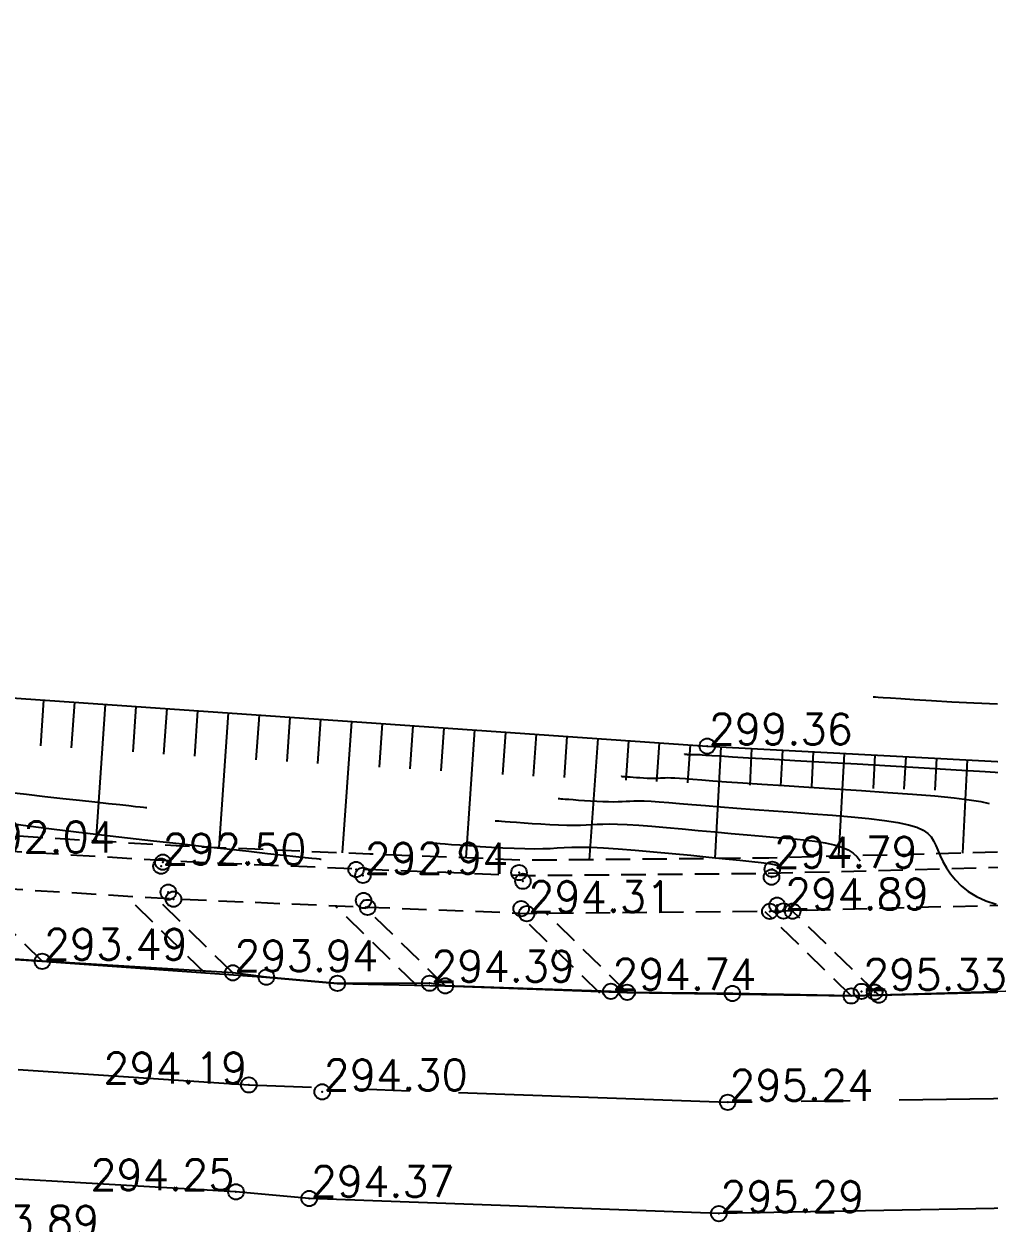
# Model space of a CAD drawing. Header units: millimetres. Extents: x 524954 to 526204, y 9523489 to 9524010.
# Drawn here: x 525847.36 to 525878.64, y 9523792.87 to 9523831.75 of the extents above; entities that cross this region are included whole.
import ezdxf
from ezdxf.enums import TextEntityAlignment as Align

# ---------------------------------------------------------------- set-up
doc = ezdxf.new("R2010")
doc.units = ezdxf.units.MM
doc.header["$PDMODE"] = 32
doc.header["$PDSIZE"] = 0.5
doc.linetypes.add('AXES2', pattern=[28.575, 19.05, -3.175, 3.175, -3.175])
doc.linetypes.add('CACHE2', pattern=[4.7625, 3.175, -1.5875])
for name, color, linetype in [('Axe_Route_Existante', 1, 'AXES2'), ('Bas_Talus', 40, 'CACHE2'), ('Bord_Route_Existante', 6, 'Continuous'), ('Caniveau', 5, 'CACHE2'), ('CN_01_00', 3, 'Continuous'), ('CN_02_00', 4, 'Continuous'), ('CN_05_00', 6, 'Continuous'), ('CN_10_00', 1, 'Continuous'), ('Haut_Talus', 30, 'Continuous'), ('Talus', 2, 'Continuous'), ('TopoAlt', 3, 'Continuous'), ('TOPOJIS', 7, 'Continuous')]:
    doc.layers.add(name, color=color, linetype=linetype)
doc.layers.add('Bord_Route_Existante_POLY3D', color=6, linetype='Continuous', plot=False)
doc.styles.add('Simplex 1.0', font='Simplex.shx', dxfattribs={"width": 0.99, "height": 1})

# ---------------------------------------------------------------- blocks, each defined once
blk = doc.blocks.new('TCPOINT M')
at = {"color": 0}
blk.add_point((0, 0), dxfattribs=at)
at = {"layer": 'TopoAlt', "style": 'Simplex 1.0', "width": 0.99}
blk.add_attdef('ALT', (0.15, 0.15), '', height=1, dxfattribs=at)

msp = doc.modelspace()

# ---------------------------------------------------------------- linework, layer by layer
at = {"layer": 'Axe_Route_Existante', "ltscale": 0.5, "flags": 128}
msp.add_lwpolyline([(525586.699, 9523773.004), (525594.438, 9523777.106), (525618.223, 9523789.407), (525625.013, 9523793.73), (525631.595, 9523797.596), (525637.632, 9523800.898), (525652.791, 9523807.42), (525669.106, 9523811.823), (525685.979, 9523814.884), (525693.088, 9523815.654), (525707.454, 9523816.694), (525717.039, 9523816.84), (525725.297, 9523816.644), (525729.698, 9523816.378), (525741.406, 9523815.177), (525741.84, 9523815.117), (525749.699, 9523813.877), (525775.145, 9523809.302), (525803.422, 9523804.201), (525817.048, 9523801.682), (525827.851, 9523799.771), (525839.056, 9523798.429), (525854.65, 9523797.376), (525870.172, 9523796.814), (525884.208, 9523797.02), (525899.003, 9523797.789), (525917.125, 9523799.773), (525932.341, 9523803.156), (525937.747, 9523804.809), (525941.803, 9523806.256), (525947.141, 9523808.768), (525964.848, 9523819.198), (525980.541, 9523832.453), (525991.817, 9523846.401), (526001.896, 9523863.645), (526032.968, 9523917.472), (526051.53, 9523951.634), (526076.259, 9523995.188)], dxfattribs=at)
at = {"layer": 'Bas_Talus', "ltscale": 0.25, "elevation": 307.27, "flags": 128}
msp.add_lwpolyline([(525881.294, 9523804.978), (525871.505, 9523804.728), (525863.683, 9523804.653), (525858.572, 9523804.855), (525852.297, 9523805.12), (525845.832, 9523805.515), (525839.522, 9523805.958), (525832.993, 9523806.76), (525825.298, 9523808.024), (525818.556, 9523809.232), (525811.241, 9523810.519), (525805.915, 9523811.481), (525799.568, 9523812.495), (525787.244, 9523814.667), (525774.113, 9523816.964), (525761.901, 9523819.093), (525751.839, 9523820.843), (525742.068, 9523821.856), (525725.768, 9523822.828), (525717.408, 9523823.033), (525706.723, 9523822.589), (525692.876, 9523821.983), (525687.102, 9523821.151)], dxfattribs=at)
at = {"layer": 'Bord_Route_Existante', "flags": 128}
for points in [[(525706.863, 9523820.143), (525717.393, 9523820.37), (525725.373, 9523820.132), (525729.803, 9523819.851), (525742.19, 9523818.603), (525750.344, 9523817.328), (525762.965, 9523815.055), (525776.432, 9523812.608), (525788.363, 9523810.585), (525804.242, 9523807.643), (525817.737, 9523805.134), (525828.397, 9523803.329), (525839.844, 9523801.895), (525847.958, 9523801.382), (525855.218, 9523800.869), (525857.521, 9523800.668), (525861.018, 9523800.588), (525866.911, 9523800.377), (525874.175, 9523800.261), (525875.063, 9523800.284), (525883.995, 9523800.513)], [(525884.152, 9523793.467), (525869.882, 9523793.206), (525856.608, 9523793.696), (525854.234, 9523793.913), (525841.914, 9523794.627), (525838.504, 9523795.053), (525827.467, 9523796.366), (525816.218, 9523798.392), (525803.195, 9523800.73), (525774.527, 9523805.903), (525748.816, 9523810.429), (525741.663, 9523811.609), (525729.63, 9523812.83), (525724.918, 9523813.109), (525716.953, 9523813.279), (525707.671, 9523813.078)]]:
    msp.add_lwpolyline(points, dxfattribs=at)
at = {"layer": 'Bord_Route_Existante_POLY3D'}
for points in [[(525884.152, 9523793.467, 296.28), (525869.882, 9523793.206, 295.29), (525856.608, 9523793.696, 294.37), (525854.234, 9523793.913, 294.25), (525841.914, 9523794.627, 293.41), (525838.504, 9523795.053, 293.2), (525827.467, 9523796.366, 292.48), (525816.218, 9523798.392, 291.82), (525803.195, 9523800.73, 291.12), (525774.527, 9523805.903, 289.5), (525748.816, 9523810.429, 287.94), (525741.663, 9523811.609, 287.54), (525740.831, 9523811.708, 287.51), (525729.63, 9523812.83, 286.9), (525724.918, 9523813.109, 286.61), (525716.953, 9523813.279, 286.07), (525707.671, 9523813.078, 285.48)], [(525881.044, 9523800.455, 295.89), (525875.063, 9523800.284, 295.44), (525874.175, 9523800.261, 295.36), (525870.323, 9523800.341, 295.13), (525866.911, 9523800.377, 294.87), (525866.382, 9523800.409, 294.74), (525861.018, 9523800.588, 294.51), (525860.511, 9523800.671, 294.39), (525857.521, 9523800.668, 294.25), (525855.218, 9523800.869, 294.13), (525854.132, 9523801.009, 293.94), (525847.958, 9523801.382, 293.49), (525840.957, 9523801.899, 293.05), (525839.844, 9523801.895, 293.13), (525828.397, 9523803.329, 292.37), (525826.92, 9523803.647, 292.19), (525819.976, 9523804.822, 291.78), (525817.737, 9523805.134, 291.72), (525804.242, 9523807.643, 290.92), (525801.089, 9523808.3, 290.72), (525788.363, 9523810.585, 290.05)]]:
    msp.add_polyline3d(points, dxfattribs=at)
at = {"layer": 'Caniveau', "ltscale": 0.25, "flags": 128}
for points, elevation in [([(526001.693, 9523876.706), (525992.67, 9523862.583), (525988.317, 9523856.056), (525986.483, 9523853.58), (525979.846, 9523844.667), (525972.556, 9523835.757), (525965.764, 9523828.474), (525959.142, 9523822.599), (525952.525, 9523818.152), (525945.24, 9523814.478), (525937.422, 9523811.365), (525929.415, 9523808.87), (525922.977, 9523807.359), (525911.343, 9523805.517), (525900.219, 9523804.772), (525883.548, 9523804.534), (525871.514, 9523804.226), (525863.676, 9523804.152), (525858.551, 9523804.354), (525852.271, 9523804.619), (525845.799, 9523805.015), (525839.474, 9523805.458), (525832.921, 9523806.263), (525825.213, 9523807.529), (525818.468, 9523808.739), (525811.153, 9523810.025), (525805.831, 9523810.986), (525799.485, 9523812), (525787.157, 9523814.173), (525774.027, 9523816.47), (525761.815, 9523818.599), (525751.77, 9523820.346), (525742.028, 9523821.356), (525725.747, 9523822.327), (525717.412, 9523822.531), (525706.745, 9523822.088), (525692.923, 9523821.483), (525685.51, 9523820.415), (525667.69, 9523817.467), (525650.531, 9523812.577), (525633.827, 9523805.677), (525628.951, 9523803.575)], 307.27), ([(526002.725, 9523876.046), (525993.696, 9523861.913), (525989.319, 9523855.351), (525987.467, 9523852.849), (525980.812, 9523843.913), (525973.479, 9523834.951), (525966.621, 9523827.596), (525959.894, 9523821.628), (525953.145, 9523817.092), (525945.744, 9523813.359), (525937.832, 9523810.209), (525929.738, 9523807.687), (525923.213, 9523806.156), (525911.48, 9523804.298), (525900.269, 9523803.548), (525883.572, 9523803.309), (525871.536, 9523803.001), (525863.657, 9523802.926), (525858.501, 9523803.129), (525852.208, 9523803.396), (525845.719, 9523803.793), (525839.356, 9523804.238), (525832.747, 9523805.05), (525825.006, 9523806.322), (525818.254, 9523807.532), (525810.938, 9523808.819), (525805.625, 9523809.779), (525799.282, 9523810.792), (525786.945, 9523812.967), (525773.816, 9523815.263), (525761.605, 9523817.392), (525751.602, 9523819.132), (525741.928, 9523820.134), (525725.695, 9523821.102), (525717.422, 9523821.306), (525706.806, 9523820.864), (525693.255, 9523820.056), (525685.68, 9523819.201), (525667.959, 9523816.269), (525650.934, 9523811.417), (525634.345, 9523804.565), (525630.007, 9523801.744)], 307.27), ([(525853.245, 9523800.986), (525850.681, 9523803.489)], 293.86), ([(525854.132, 9523801.009), (525851.653, 9523803.43)], 293.94), ([(525860.085, 9523800.609), (525857.459, 9523803.174)], -0.08), ([(525866.023, 9523800.354), (525863.377, 9523802.937)], 294.79), ([(525866.911, 9523800.377), (525864.294, 9523802.932)], 294.87), ([(525874.175, 9523800.261), (525871.388, 9523802.982)], 295.36), ([(525875.063, 9523800.284), (525872.275, 9523803.006)], 295.44)]:
    msp.add_lwpolyline(points, dxfattribs=dict(at, elevation=elevation))
for points in [[(525847.958, 9523801.382), (525845.471, 9523803.81)], [(525861.018, 9523800.588), (525858.411, 9523803.133)]]:
    msp.add_lwpolyline(points, dxfattribs=at)
at = {"layer": 'CN_01_00', "flags": 128}
for points, elevation in [([(525868.771, 9523808.096), (525868.771, 9523808.096), (525868.771, 9523808.096), (525868.773, 9523808.096), (525868.777, 9523808.096), (525868.783, 9523808.095), (525868.793, 9523808.094), (525868.806, 9523808.093), (525868.823, 9523808.092), (525868.845, 9523808.09), (525868.871, 9523808.089), (525868.9, 9523808.087), (525868.93, 9523808.085), (525868.961, 9523808.083), (525868.991, 9523808.082), (525869.02, 9523808.081), (525869.045, 9523808.08), (525869.068, 9523808.081), (525869.087, 9523808.081), (525869.106, 9523808.082), (525869.125, 9523808.084), (525869.145, 9523808.084), (525869.169, 9523808.085), (525869.196, 9523808.084), (525869.23, 9523808.083), (525869.273, 9523808.08), (525869.345, 9523808.075), (525869.465, 9523808.067), (525869.654, 9523808.054), (525869.933, 9523808.037), (525870.322, 9523808.013), (525870.843, 9523807.981), (525871.516, 9523807.942), (525872.35, 9523807.893), (525873.314, 9523807.838), (525874.361, 9523807.778), (525875.449, 9523807.714), (525876.534, 9523807.651), (525877.57, 9523807.589), (525878.514, 9523807.53), (525879.322, 9523807.477)], 299), ([(525864.677, 9523806.658), (525864.678, 9523806.658), (525864.682, 9523806.658), (525864.695, 9523806.657), (525864.72, 9523806.655), (525864.761, 9523806.652), (525864.823, 9523806.647), (525864.908, 9523806.641), (525865.022, 9523806.632), (525865.167, 9523806.622), (525865.336, 9523806.609), (525865.524, 9523806.596), (525865.722, 9523806.584), (525865.924, 9523806.572), (525866.122, 9523806.563), (525866.309, 9523806.557), (525866.478, 9523806.554), (525866.624, 9523806.557), (525866.753, 9523806.562), (525866.875, 9523806.569), (525866.999, 9523806.576), (525867.133, 9523806.581), (525867.286, 9523806.584), (525867.467, 9523806.581), (525867.686, 9523806.572), (525867.949, 9523806.555), (525868.258, 9523806.531), (525868.613, 9523806.501), (525869.011, 9523806.466), (525869.454, 9523806.428), (525869.94, 9523806.386), (525870.469, 9523806.343), (525871.041, 9523806.299), (525871.651, 9523806.255), (525872.286, 9523806.21), (525872.93, 9523806.164), (525873.565, 9523806.116), (525874.176, 9523806.064), (525874.744, 9523806.008), (525875.254, 9523805.947), (525875.688, 9523805.88), (525876.035, 9523805.806), (525876.303, 9523805.724), (525876.506, 9523805.632), (525876.654, 9523805.528), (525876.763, 9523805.413), (525876.845, 9523805.284), (525876.912, 9523805.14), (525876.978, 9523804.98), (525877.054, 9523804.803), (525877.145, 9523804.614), (525877.256, 9523804.416), (525877.389, 9523804.216), (525877.55, 9523804.018), (525877.741, 9523803.827), (525877.967, 9523803.648), (525878.231, 9523803.486), (525878.535, 9523803.345), (525878.871, 9523803.231)], 297)]:
    msp.add_lwpolyline(points, dxfattribs=dict(at, elevation=elevation))
at = {"layer": 'CN_02_00', "flags": 128}
for points, elevation in [([(525866.724, 9523807.377), (525866.724, 9523807.377), (525866.727, 9523807.377), (525866.734, 9523807.376), (525866.749, 9523807.375), (525866.772, 9523807.374), (525866.808, 9523807.371), (525866.857, 9523807.367), (525866.923, 9523807.362), (525867.006, 9523807.356), (525867.104, 9523807.349), (525867.212, 9523807.341), (525867.326, 9523807.334), (525867.442, 9523807.328), (525867.557, 9523807.322), (525867.664, 9523807.319), (525867.762, 9523807.317), (525867.846, 9523807.319), (525867.92, 9523807.322), (525867.991, 9523807.326), (525868.062, 9523807.33), (525868.139, 9523807.333), (525868.227, 9523807.334), (525868.332, 9523807.333), (525868.458, 9523807.327), (525868.611, 9523807.317), (525868.802, 9523807.303), (525869.039, 9523807.284), (525869.332, 9523807.26), (525869.693, 9523807.232), (525870.131, 9523807.199), (525870.656, 9523807.162), (525871.278, 9523807.12), (525872.001, 9523807.074), (525872.8, 9523807.024), (525873.646, 9523806.971), (525874.507, 9523806.915), (525875.355, 9523806.857), (525876.157, 9523806.798), (525876.884, 9523806.739), (525877.505, 9523806.679), (525877.998, 9523806.619), (525878.373, 9523806.559), (525878.647, 9523806.496)], 298), ([(525846.785, 9523805.871), (525847.502, 9523805.776), (525848.26, 9523805.68), (525849.054, 9523805.583), (525849.875, 9523805.485), (525850.717, 9523805.388), (525851.562, 9523805.291), (525852.395, 9523805.197), (525853.198, 9523805.107), (525853.954, 9523805.024), (525854.647, 9523804.948), (525855.258, 9523804.881), (525855.772, 9523804.825), (525856.176, 9523804.781), (525856.48, 9523804.748), (525856.698, 9523804.725), (525856.844, 9523804.709), (525856.932, 9523804.699), (525856.978, 9523804.694), (525856.995, 9523804.692), (525856.997, 9523804.692)], 294), ([(525862.63, 9523805.939), (525862.631, 9523805.939), (525862.638, 9523805.939), (525862.656, 9523805.937), (525862.692, 9523805.935), (525862.75, 9523805.93), (525862.838, 9523805.924), (525862.96, 9523805.915), (525863.122, 9523805.902), (525863.328, 9523805.887), (525863.569, 9523805.87), (525863.836, 9523805.851), (525864.118, 9523805.833), (525864.406, 9523805.817), (525864.688, 9523805.804), (525864.954, 9523805.795), (525865.194, 9523805.792), (525865.402, 9523805.795), (525865.586, 9523805.802), (525865.76, 9523805.812), (525865.936, 9523805.822), (525866.126, 9523805.83), (525866.344, 9523805.833), (525866.603, 9523805.829), (525866.914, 9523805.816), (525867.287, 9523805.792), (525867.715, 9523805.759), (525868.187, 9523805.718), (525868.69, 9523805.672), (525869.215, 9523805.623), (525869.749, 9523805.573), (525870.282, 9523805.523), (525870.803, 9523805.477), (525871.301, 9523805.435), (525871.773, 9523805.396), (525872.215, 9523805.358), (525872.624, 9523805.317), (525872.997, 9523805.271), (525873.331, 9523805.218), (525873.623, 9523805.156), (525873.871, 9523805.081), (525874.072, 9523804.993), (525874.234, 9523804.888), (525874.364, 9523804.767), (525874.465, 9523804.634)], 296)]:
    msp.add_lwpolyline(points, dxfattribs=dict(at, elevation=elevation))
at = {"layer": 'CN_05_00', "elevation": 295, "flags": 128}
for points in [[(525846.84, 9523806.863), (525847.447, 9523806.793), (525848.044, 9523806.726), (525848.621, 9523806.662), (525849.163, 9523806.602), (525849.66, 9523806.547), (525850.099, 9523806.499), (525850.468, 9523806.459), (525850.758, 9523806.428), (525850.976, 9523806.404), (525851.132, 9523806.387), (525851.237, 9523806.375), (525851.3, 9523806.369), (525851.333, 9523806.365), (525851.345, 9523806.364), (525851.347, 9523806.364)], [(525860.583, 9523805.22), (525860.584, 9523805.22), (525860.593, 9523805.22), (525860.617, 9523805.218), (525860.663, 9523805.214), (525860.739, 9523805.209), (525860.852, 9523805.2), (525861.011, 9523805.188), (525861.221, 9523805.172), (525861.488, 9523805.153), (525861.802, 9523805.13), (525862.148, 9523805.106), (525862.515, 9523805.083), (525862.887, 9523805.062), (525863.253, 9523805.044), (525863.598, 9523805.033), (525863.91, 9523805.029), (525864.18, 9523805.033), (525864.419, 9523805.043), (525864.645, 9523805.056), (525864.873, 9523805.068), (525865.12, 9523805.078), (525865.403, 9523805.082), (525865.738, 9523805.077), (525866.142, 9523805.06), (525866.625, 9523805.029), (525867.172, 9523804.987), (525867.761, 9523804.935), (525868.369, 9523804.878), (525868.976, 9523804.818), (525869.558, 9523804.759), (525870.096, 9523804.704), (525870.566, 9523804.656), (525870.952, 9523804.616), (525871.259, 9523804.583), (525871.499, 9523804.551), (525871.682, 9523804.517), (525871.801, 9523804.482)]]:
    msp.add_lwpolyline(points, dxfattribs=at)
at = {"layer": 'CN_10_00', "elevation": 300, "flags": 128}
msp.add_lwpolyline([(525874.884, 9523809.952), (525874.887, 9523809.952), (525874.905, 9523809.951), (525874.955, 9523809.948), (525875.051, 9523809.942), (525875.21, 9523809.931), (525875.447, 9523809.916), (525875.778, 9523809.895), (525876.218, 9523809.866), (525876.776, 9523809.83), (525877.43, 9523809.792), (525878.151, 9523809.756), (525878.91, 9523809.727)], dxfattribs=at)
at = {"layer": 'Haut_Talus', "flags": 128}
msp.add_lwpolyline([(525685.716, 9523824.916), (525696.191, 9523824.896), (525705.373, 9523824.438), (525716.594, 9523827.293), (525723.404, 9523830.451), (525728.737, 9523828.949), (525737.27, 9523827.911), (525739.501, 9523826.7), (525750.138, 9523826.495), (525757.138, 9523823.986), (525781.586, 9523818.453), (525805.182, 9523815.671), (525819.959, 9523815.97), (525836.994, 9523810.609), (525836.994, 9523810.609), (525869.507, 9523808.355), (525882.184, 9523807.686)], dxfattribs=at)
at = {"layer": 'Talus'}
for p, q in [((525848, 9523809.846), (525847.897, 9523808.365, 102.423)), ((525848.997, 9523809.777), (525848.895, 9523808.298, 102.423)), ((525849.995, 9523809.708), (525849.688, 9523805.28, 307.27)), ((525850.993, 9523809.639), (525850.89, 9523808.165, 102.423)), ((525851.99, 9523809.569), (525851.888, 9523808.099, 102.423)), ((525852.988, 9523809.5), (525852.886, 9523808.035, 102.423)), ((525853.985, 9523809.431), (525853.682, 9523805.062, 307.27)), ((525854.983, 9523809.362), (525854.883, 9523807.914, 102.423)), ((525855.981, 9523809.293), (525855.881, 9523807.854, 102.423)), ((525856.978, 9523809.224), (525856.879, 9523807.794, 102.423)), ((525857.976, 9523809.154), (525857.68, 9523804.892, 307.27)), ((525858.973, 9523809.085), (525858.876, 9523807.674, 102.423)), ((525859.971, 9523809.016), (525859.874, 9523807.614, 102.423)), ((525860.969, 9523808.947), (525860.872, 9523807.555, 102.423)), ((525861.966, 9523808.878), (525861.679, 9523804.732, 307.27)), ((525862.964, 9523808.809), (525862.869, 9523807.437, 102.423)), ((525863.961, 9523808.739), (525863.867, 9523807.377, 102.423)), ((525864.959, 9523808.67), (525864.866, 9523807.334, 102.423)), ((525865.957, 9523808.601), (525865.684, 9523804.672, 307.27)), ((525866.954, 9523808.532), (525866.865, 9523807.249, 102.423)), ((525867.952, 9523808.463), (525867.865, 9523807.206, 102.423)), ((525868.949, 9523808.394), (525868.864, 9523807.163, 102.423)), ((525869.948, 9523808.332), (525869.757, 9523804.711, 307.27)), ((525870.946, 9523808.279), (525870.884, 9523807.093, 102.423)), ((525871.945, 9523808.226), (525871.883, 9523807.062, 102.423)), ((525872.943, 9523808.174), (525872.883, 9523807.036, 102.423)), ((525873.942, 9523808.121), (525873.766, 9523804.786, 307.27)), ((525874.941, 9523808.068), (525874.883, 9523806.983, 102.423)), ((525875.939, 9523808.016), (525875.883, 9523806.956, 102.423)), ((525876.938, 9523807.963), (525876.883, 9523806.929, 102.423)), ((525877.936, 9523807.91), (525877.777, 9523804.888, 307.27))]:
    msp.add_line(p, q, dxfattribs=at)

# ---------------------------------------------------------------- block references
at = {"layer": 'TOPOJIS'}
ref = msp.add_blockref('TCPOINT M', (525869.507, 9523808.355, 299.36), dxfattribs=at)
ref.add_attrib('ALT', '299.36', (525869.557, 9523808.405, 299.36), dxfattribs={"layer": 'TopoAlt', "height": 1, "style": 'Simplex 1.0', "width": 0.99})
ref = msp.add_blockref('TCPOINT M', (525845.598, 9523804.858, 292.04), dxfattribs=at)
ref.add_attrib('ALT', '292.04', (525845.648, 9523804.908, 292.04), dxfattribs={"layer": 'TopoAlt', "height": 1, "style": 'Simplex 1.0', "width": 0.99})
ref = msp.add_blockref('TCPOINT M', (525851.805, 9523804.464, 292.5), dxfattribs=at)
ref.add_attrib('ALT', '292.50', (525851.855, 9523804.514, 292.5), dxfattribs={"layer": 'TopoAlt', "height": 1, "style": 'Simplex 1.0', "width": 0.99})
ref = msp.add_blockref('TCPOINT M', (525858.349, 9523804.168, 292.94), dxfattribs=at)
ref.add_attrib('ALT', '292.94', (525858.399, 9523804.218, 292.94), dxfattribs={"layer": 'TopoAlt', "height": 1, "style": 'Simplex 1.0', "width": 0.99})
ref = msp.add_blockref('TCPOINT M', (525871.614, 9523804.366, 294.79), dxfattribs=at)
ref.add_attrib('ALT', '294.79', (525871.664, 9523804.416, 294.79), dxfattribs={"layer": 'TopoAlt', "height": 1, "style": 'Simplex 1.0', "width": 0.99})
for p in [(525851.865, 9523804.595, 293.38), (525858.127, 9523804.358, 293.8), (525863.407, 9523804.258, 294.14), (525871.589, 9523804.11, 293.9), (525863.534, 9523803.976, 293.27), (525852.041, 9523803.622, 292.52), (525852.208, 9523803.396, 293.53), (525858.369, 9523803.354, 292.95), (525858.501, 9523803.129, 293.9), (525863.477, 9523803.089, 293.32), (525871.536, 9523803.001, 294.89), (525871.771, 9523803.2, 293.93), (525872.275, 9523803.006, 294.93), (525855.218, 9523800.869, 294.13), (525857.521, 9523800.668, 294.25), (525861.018, 9523800.588, 294.51), (525866.911, 9523800.377, 294.87), (525870.323, 9523800.341, 295.13), (525874.175, 9523800.261, 295.36), (525874.934, 9523800.383, 295.44), (525875.063, 9523800.284, 295.44)]:
    msp.add_blockref('TCPOINT M', p, dxfattribs=at)
ref = msp.add_blockref('TCPOINT M', (525863.657, 9523802.926, 294.31), dxfattribs=at)
ref.add_attrib('ALT', '294.31', (525863.707, 9523802.976, 294.31), dxfattribs={"layer": 'TopoAlt', "height": 1, "style": 'Simplex 1.0', "width": 0.99})
ref = msp.add_blockref('TCPOINT M', (525871.979, 9523803.011, 294.89), dxfattribs=at)
ref.add_attrib('ALT', '294.89', (525872.029, 9523803.061, 294.89), dxfattribs={"layer": 'TopoAlt', "height": 1, "style": 'Simplex 1.0', "width": 0.99})
ref = msp.add_blockref('TCPOINT M', (525847.958, 9523801.382, 293.49), dxfattribs=at)
ref.add_attrib('ALT', '293.49', (525848.008, 9523801.432, 293.49), dxfattribs={"layer": 'TopoAlt', "height": 1, "style": 'Simplex 1.0', "width": 0.99})
ref = msp.add_blockref('TCPOINT M', (525854.132, 9523801.009, 293.94), dxfattribs=at)
ref.add_attrib('ALT', '293.94', (525854.182, 9523801.059, 293.94), dxfattribs={"layer": 'TopoAlt', "height": 1, "style": 'Simplex 1.0', "width": 0.99})
ref = msp.add_blockref('TCPOINT M', (525860.511, 9523800.671, 294.39), dxfattribs=at)
ref.add_attrib('ALT', '294.39', (525860.561, 9523800.721, 294.39), dxfattribs={"layer": 'TopoAlt', "height": 1, "style": 'Simplex 1.0', "width": 0.99})
ref = msp.add_blockref('TCPOINT M', (525866.382, 9523800.409, 294.74), dxfattribs=at)
ref.add_attrib('ALT', '294.74', (525866.432, 9523800.459, 294.74), dxfattribs={"layer": 'TopoAlt', "height": 1, "style": 'Simplex 1.0', "width": 0.99})
ref = msp.add_blockref('TCPOINT M', (525874.507, 9523800.407, 295.33), dxfattribs=at)
ref.add_attrib('ALT', '295.33', (525874.557, 9523800.457, 295.33), dxfattribs={"layer": 'TopoAlt', "height": 1, "style": 'Simplex 1.0', "width": 0.99})
ref = msp.add_blockref('TCPOINT M', (525854.65, 9523797.376, 294.19), dxfattribs=at)
ref.add_attrib('ALT', '294.19', dxfattribs={"layer": 'TopoAlt', "height": 1, "style": 'Simplex 1.0', "width": 0.99}).set_placement((525854.6, 9523797.426, 294.19), align=Align.RIGHT)
ref = msp.add_blockref('TCPOINT M', (525857.027, 9523797.151, 294.3), dxfattribs=at)
ref.add_attrib('ALT', '294.30', (525857.077, 9523797.201, 294.3), dxfattribs={"layer": 'TopoAlt', "height": 1, "style": 'Simplex 1.0', "width": 0.99})
ref = msp.add_blockref('TCPOINT M', (525870.172, 9523796.814, 295.24), dxfattribs=at)
ref.add_attrib('ALT', '295.24', (525870.222, 9523796.864, 295.24), dxfattribs={"layer": 'TopoAlt', "height": 1, "style": 'Simplex 1.0', "width": 0.99})
ref = msp.add_blockref('TCPOINT M', (525854.234, 9523793.913, 294.25), dxfattribs=at)
ref.add_attrib('ALT', '294.25', dxfattribs={"layer": 'TopoAlt', "height": 1, "style": 'Simplex 1.0', "width": 0.99}).set_placement((525854.184, 9523793.963, 294.25), align=Align.RIGHT)
ref = msp.add_blockref('TCPOINT M', (525856.608, 9523793.696, 294.37), dxfattribs=at)
ref.add_attrib('ALT', '294.37', (525856.658, 9523793.746, 294.37), dxfattribs={"layer": 'TopoAlt', "height": 1, "style": 'Simplex 1.0', "width": 0.99})
ref = msp.add_blockref('TCPOINT M', (525869.882, 9523793.206, 295.29), dxfattribs=at)
ref.add_attrib('ALT', '295.29', (525869.932, 9523793.256, 295.29), dxfattribs={"layer": 'TopoAlt', "height": 1, "style": 'Simplex 1.0', "width": 0.99})
ref = msp.add_blockref('TCPOINT M', (525845.09, 9523792.412, 293.89), dxfattribs=at)
ref.add_attrib('ALT', '293.89', (525845.14, 9523792.462, 293.89), dxfattribs={"layer": 'TopoAlt', "height": 1, "style": 'Simplex 1.0', "width": 0.99})

doc.saveas('drawing.dxf')
